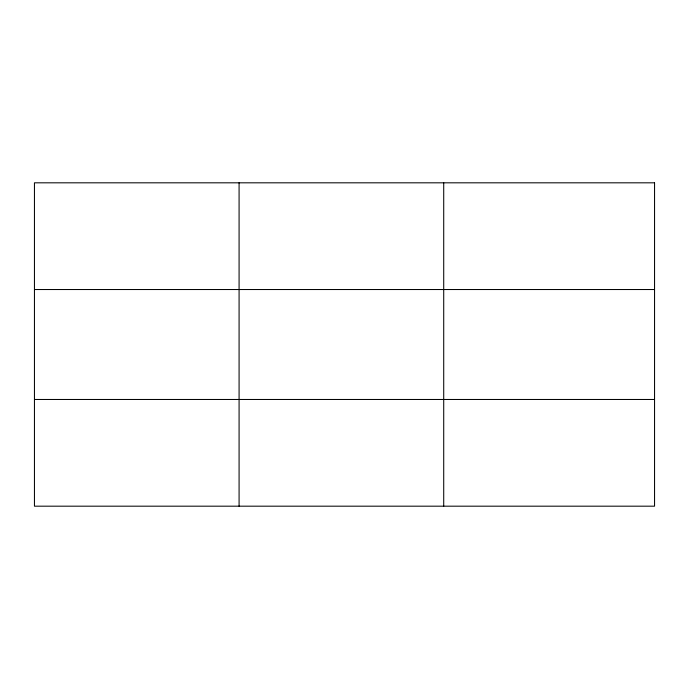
<?xml version="1.0" encoding="UTF-8"?>
<svg xmlns="http://www.w3.org/2000/svg" width="689" height="689" viewBox="0 0 689 689"><rect width="100%" height="100%" fill="white"/><g stroke="black" fill="none" stroke-linecap="round" stroke-linejoin="round"><path stroke-width="1.03" d="M239.083 506.182L239.083 182.818M443.716 506.182L443.716 182.818M34.45 289.526L654.55 289.526M34.45 399.474L654.55 399.474M654.55 182.818L654.55 506.182L34.45 506.182L34.45 182.818L654.55 182.818"/></g></svg>
